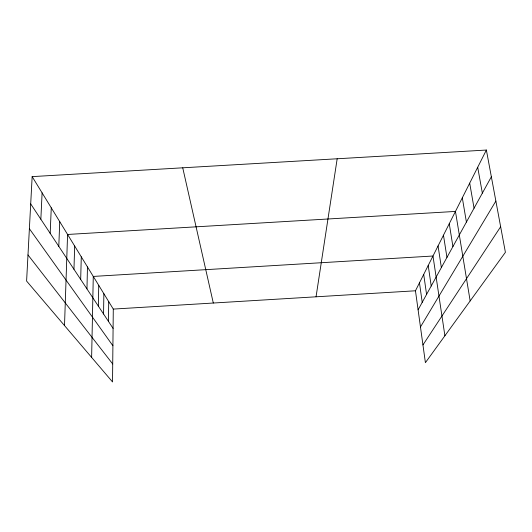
<?xml version="1.0" encoding="UTF-8"?>
<svg xmlns="http://www.w3.org/2000/svg" width="532" height="532" viewBox="0 0 532 532"><rect width="100%" height="100%" fill="white"/><g stroke="black" fill="none" stroke-linecap="round" stroke-linejoin="round"><path stroke-width="0.8" d="M32.153 176.617L113.283 309.085L112.538 381.956L26.6 281.069L32.153 176.617L486.381 150.044L505.4 252.308L425.401 362.664L415.459 290.785L486.381 150.044M108.462 321.401L108.708 301.617M103.56 314L103.866 293.711M98.367 306.146L98.733 285.325M91.63 357.411L93.273 276.421L432.982 256.018L444.898 335.772M86.962 288.916L87.467 266.938M80.684 279.426L81.283 256.836M73.968 269.285L74.666 246.03M64.512 325.571L67.577 234.466L455.452 211.423L470.155 300.919M58.799 246.363L59.737 221.651M50.181 233.349L51.265 207.826M40.851 219.244L42.101 192.863M316.048 296.803L337.175 158.775M418.092 309.824L491.355 176.777M420.466 326.967L495.871 201.063M422.947 344.929L500.645 226.732M113.283 309.085L415.459 290.785M27.99 254.941L112.718 363.974M29.386 228.72L112.904 345.76M30.703 203.916L113.083 328.384M182.735 167.806L213.305 303.027M477.703 167.267L482.351 193.129M469.703 183.141L474.059 208.178M462.308 197.818L466.411 222.083M449.261 223.713L452.918 246.575M443.475 235.191L446.947 257.422M438.062 245.937L441.361 267.563M428.207 265.495L431.206 286.01M423.711 274.412L426.578 294.415M419.469 282.831L422.215 302.342"/></g></svg>
